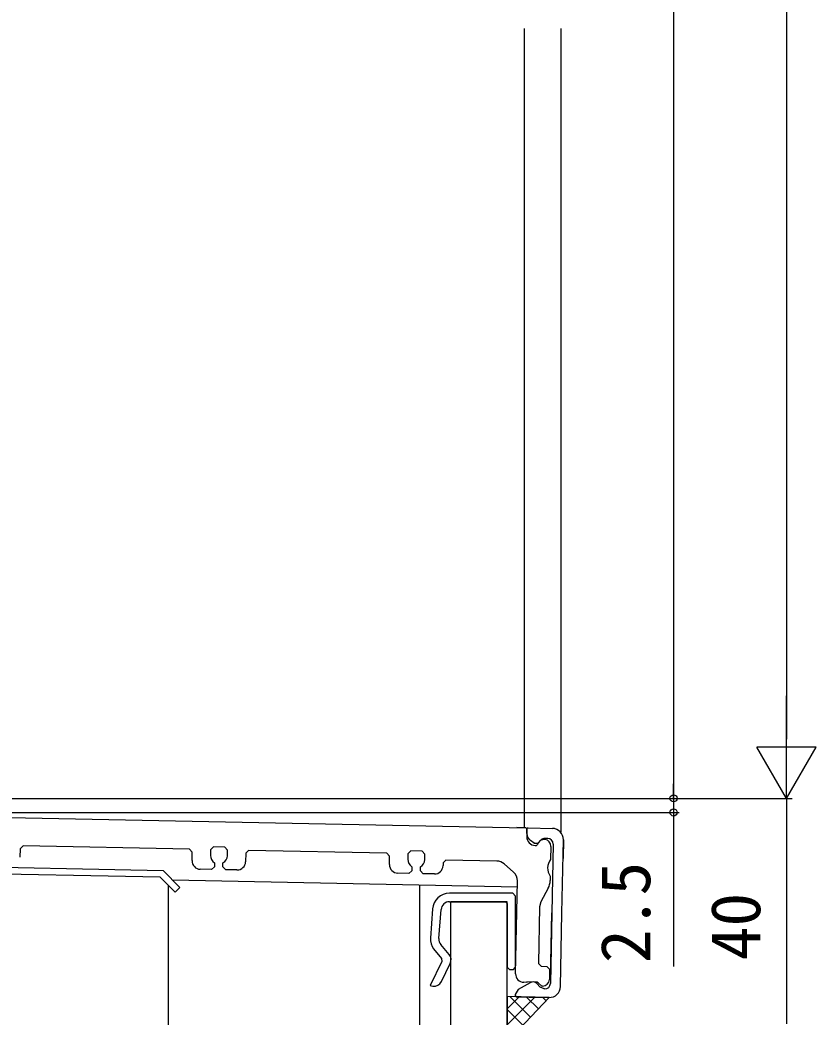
# Model space of a CAD drawing. Units: millimetres, scale not verified. Extents: x -525 to 525, y -783 to 778.
# Drawn here: x 25.1 to 166.2, y -77.1 to 99.8 of the extents above; entities that cross this region are included whole.
import ezdxf
from ezdxf.enums import TextEntityAlignment as Align

# ---------------------------------------------------------------- set-up
doc = ezdxf.new("R2010")
doc.units = ezdxf.units.MM
doc.header["$LTSCALE"] = 4
for name, color, linetype in [('0-2_YKK_11', 7, 'Continuous'), ('0-4_YKK_12', 2, 'Continuous'), ('0-6_YKK_D', 6, 'Continuous'), ('0-8_YSS_K', 3, 'Continuous')]:
    doc.layers.add(name, color=color, linetype=linetype)
doc.styles.add('ＭＳ ゴシック', font='')
doc.styles.get('ＭＳ ゴシック').set_extended_font_data('MS Gothic')

msp = doc.modelspace()

# ---------------------------------------------------------------- linework, layer by layer
at = {"layer": '0-2_YKK_11'}
for p, q in [((115.015, -43.736), (114.819, -43.532)), ((115.219, -43.54), (115.015, -43.736)), ((115.219, -43.54), (119.518, -43.626)), ((116.271, -46.271), (116.912, -46.228)), ((119.254, -46.826), (119.208, -49.121)), ((119.662, -46.43), (119.418, -58.627)), ((112.642, -51.391), (110.947, -49.92)), ((113.002, -69.401), (113.331, -52.941)), ((119.148, -52.121), (119.133, -52.894)), ((98.292, -57.915), (97.91, -63.081)), ((99.409, -63.157), (99.788, -58.025)), ((101.217, -65.97), (99.756, -64.233)), ((99.864, -70.8), (101.414, -67.598))]:
    msp.add_line(p, q, dxfattribs=at)
for points in [[(-9.456, -41.047), (114.819, -43.532), (113.219, -43.5)], [(114.999, -44.55), (115.015, -43.736), (114.999, -44.536), (114.987, -45.136)], [(116.237, -46.244), (116.271, -46.271), (115.614, -45.792), (115.476, -45.678)], [(118.683, -45.41), (117.989, -45.396), (117.633, -45.535), (117.273, -45.882), (116.912, -46.228), (117.273, -45.882)], [(120.958, -71.661), (121.218, -58.663), (121.478, -45.666), (121.412, -48.965)], [(55.641, -49.35), (55.671, -47.85), (55.181, -47.34), (25.687, -46.751), (25.177, -47.241), (25.147, -48.74)], [(61.91, -48.475), (61.93, -47.475), (61.44, -46.966), (59.44, -46.926), (58.93, -47.415), (58.91, -48.415)], [(90.634, -50.05), (90.664, -48.55), (90.174, -48.04), (65.679, -47.55), (65.169, -48.04), (65.139, -49.54)], [(96.903, -49.175), (96.923, -48.175), (96.433, -47.665), (94.433, -47.625), (93.923, -48.115), (93.903, -49.115)], [(116.457, -46.666), (116.681, -46.67), (116.879, -46.517)], [(109.676, -49.431), (100.652, -49.25), (100.142, -49.74), (100.132, -50.24)], [(8.502, -60.412), (8.502, -53.3), (10.502, -53.3), (10.502, -50.3), (50.502, -51.1), (53.502, -54.1), (52.653, -54.949), (49.995, -52.29), (13.022, -51.551)], [(59.634, -49.729), (59.62, -50.43), (59.11, -50.92), (57.111, -50.88)], [(63.61, -51.01), (61.61, -50.97), (61.12, -50.46), (61.134, -49.759)], [(94.627, -50.429), (94.613, -51.13), (94.103, -51.62), (92.104, -51.58)], [(98.602, -51.71), (96.603, -51.67), (96.113, -51.16), (96.127, -50.459)], [(118.773, -54.259), (117.479, -56.657), (117.239, -57.567), (117.039, -67.579)], [(101.284, -56.636), (111.202, -56.636), (111.502, -56.936), (111.502, -68.236), (111.902, -68.636), (112.602, -68.636), (113.002, -68.236), (113.002, -55.636), (112.502, -55.136), (107.225, -55.136), (106.515, -55.136), (101.276, -55.136)], [(119.184, -70.325), (119.418, -58.627), (119.168, -71.125)], [(98.441, -65.018), (99.856, -66.684), (99.923, -67.229), (97.847, -71.492), (98.342, -71.626)], [(117.039, -67.581), (117.529, -68.091), (118.528, -68.111), (119.018, -68.621), (118.982, -70.421)], [(115.554, -70.996), (113.446, -72.209), (113.429, -72.219), (112.928, -73.065), (112.924, -73.3), (113.12, -73.504), (115.424, -73.55), (118.918, -73.62)], [(117.759, -71.597), (117.659, -71.595), (116.987, -71.037), (116.795, -70.877), (114.973, -70.841), (114.971, -70.941), (114.471, -70.931)], [(118.149, -72.105), (118.077, -72.103), (117.376, -71.796), (116.774, -71.17)]]:
    msp.add_lwpolyline(points, dxfattribs=at)
for centre, radius, start, end in [((119.478, -45.626), 2, 358.85424, 88.85424), ((116.487, -45.166), 1.5, 178.85424, 268.85424), ((116.498, -44.58), 1.5, 178.85424, 227.04392), ((118.05, -46.802), 1.205, 358.85424, 166.32857), ((118.663, -46.41), 1, 358.85424, 88.85424), ((57.141, -49.38), 1.5, 178.85424, 268.85424), ((60.41, -48.445), 1.5, 178.85424, 238.85424), ((60.41, -48.445), 1.5, 298.85424, 358.85424), ((95.403, -49.145), 1.5, 178.85424, 238.85424), ((95.403, -49.145), 1.5, 298.85424, 358.85424), ((109.636, -51.43), 2, 49.04867, 88.85424), ((121.178, -50.661), 2.5, 141.98434, 215.72413), ((63.64, -49.51), 1.5, 268.85424, 358.85424), ((92.134, -50.08), 1.5, 178.85424, 268.85424), ((98.632, -50.21), 1.5, 268.85424, 358.85424), ((111.331, -52.901), 2, 358.85424, 49.04867), ((116.133, -52.834), 3, 331.63813, 358.85424), ((101.284, -58.136), 3, 90, 175.76954), ((101.284, -58.136), 1.5, 90, 175.76954), ((100.902, -63.303), 3, 175.76954, 214.87585), ((100.905, -63.267), 1.5, 175.76954, 220.04831), ((100.068, -66.935), 1.5, 333.7645, 40.04831), ((114.501, -69.431), 1.5, 178.85424, 268.85424), ((117.783, -70.397), 1.2, 268.85424, 358.85424), ((98.519, -70.136), 1.5, 263.20652, 333.73747), ((116.053, -71.863), 1, 43.85424, 121.52803), ((118.169, -71.105), 1, 268.85424, 358.85424), ((118.958, -71.621), 2, 268.85424, 358.85424)]:
    msp.add_arc(centre, radius, start, end, dxfattribs=at)
at = {"layer": '0-4_YKK_12'}
for p, q in [((114.5, 98.263), (114.5, -43.526)), ((121, 98.263), (121, -44.328)), ((52.183, -52.782), (113.31, -54.004))]:
    msp.add_line(p, q, dxfattribs=at)
at = {"layer": '0-6_YKK_D'}
for p, q in [((141.001, 411.7), (141.001, -38.3)), ((161, 406.2), (161, -27.8)), ((161, -38.3), (161, -20.113)), ((161, -38.3), (155.75, -29.207)), ((166.25, -29.207), (155.75, -29.207)), ((161, -38.3), (166.25, -29.207)), ((141, -38.3), (141, -35.75)), ((4.002, -38.3), (162, -38.3)), ((4.002, -38.3), (162, -38.3)), ((4.002, -38.3), (142, -38.3)), ((4.002, -38.3), (142.001, -38.3)), ((141, -38.3), (141, -40.8)), ((161, -38.3), (161, -78.3)), ((4.202, -40.8), (142, -40.8)), ((141, -40.8), (141, -68.127))]:
    msp.add_line(p, q, dxfattribs=at)
for centre in [(141, -38.3), (141.001, -38.3), (141, -40.8)]:
    msp.add_circle(centre, 0.637, dxfattribs=at)
at = {"layer": '0-8_YSS_K'}
for p, q in [((51.502, -94.3), (51.502, -53.797)), ((96.002, -197.753), (96.002, -53.658)), ((101.503, -197.753), (101.515, -56.636)), ((111.502, -56.636), (101.515, -56.636)), ((111.502, -197.753), (111.502, -56.636)), ((111.502, -75.645), (113.632, -73.514)), ((111.502, -78.474), (116.405, -73.57)), ((115.663, -77.09), (112.055, -73.483)), ((117.041, -75.64), (114.941, -73.541)), ((118.418, -74.189), (117.827, -73.598)), ((114.285, -78.541), (111.502, -75.758))]:
    msp.add_line(p, q, dxfattribs=at)
msp.add_lwpolyline([(118.958, -73.621), (111.502, -73.472), (111.502, -81.472)], close=True, dxfattribs=at)

# ---------------------------------------------------------------- texts
at = {"layer": '0-6_YKK_D', "style": 'ＭＳ ゴシック'}
for s, p in [('2.5', (139.5, -67.514)), ('40', (159, -67.027))]:
    msp.add_text(s, height=8.798, rotation=90, dxfattribs=at).set_placement(p, align=Align.BOTTOM_LEFT)

doc.saveas('drawing.dxf')
